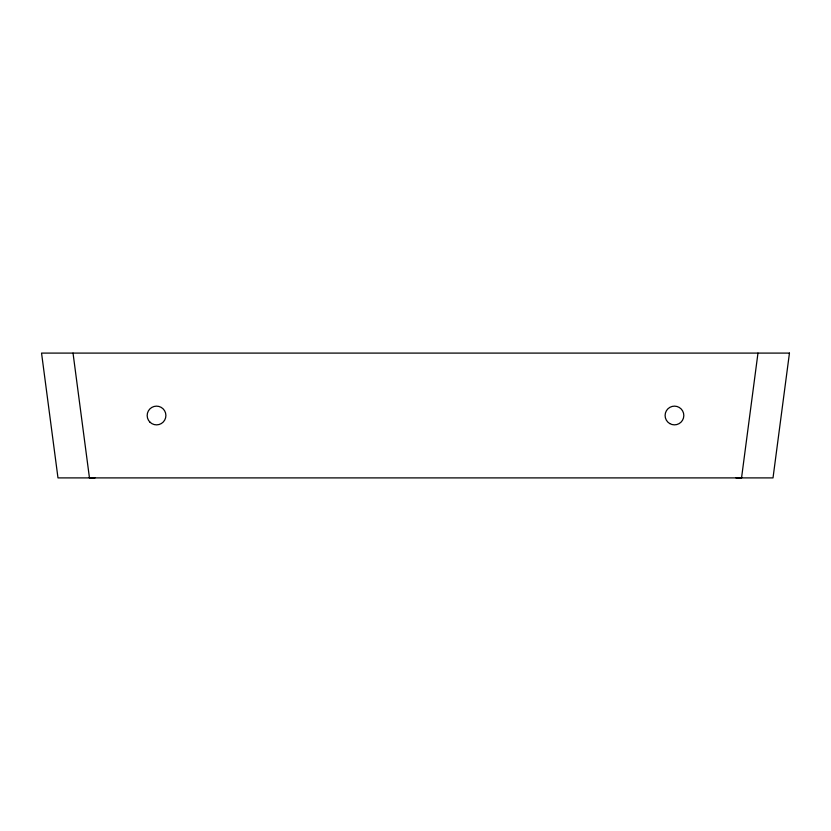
<?xml version="1.0" encoding="UTF-8"?>
<svg xmlns="http://www.w3.org/2000/svg" width="831" height="831" viewBox="0 0 831 831"><rect width="100%" height="100%" fill="white"/><g stroke="black" fill="none" stroke-linecap="round" stroke-linejoin="round"><path stroke-width="1.25" d="M741.543 477.898L757.976 353.092M735.965 477.856L741.543 477.846M89.457 477.846L95.035 477.856M73.024 353.092L89.457 477.898M789.45 353.092L773.017 477.898L57.983 477.898L41.55 353.092L789.45 353.092M150.016 422.221A9.359 9.359 0 0 0 165.618 417.775A9.359 9.359 0 0 0 153.974 406.494A9.359 9.359 0 0 0 150.016 422.221M669.661 423.53A9.359 9.359 0 0 0 683.82 415.645A9.359 9.359 0 0 0 669.911 407.315A9.359 9.359 0 0 0 669.661 423.53"/></g></svg>
